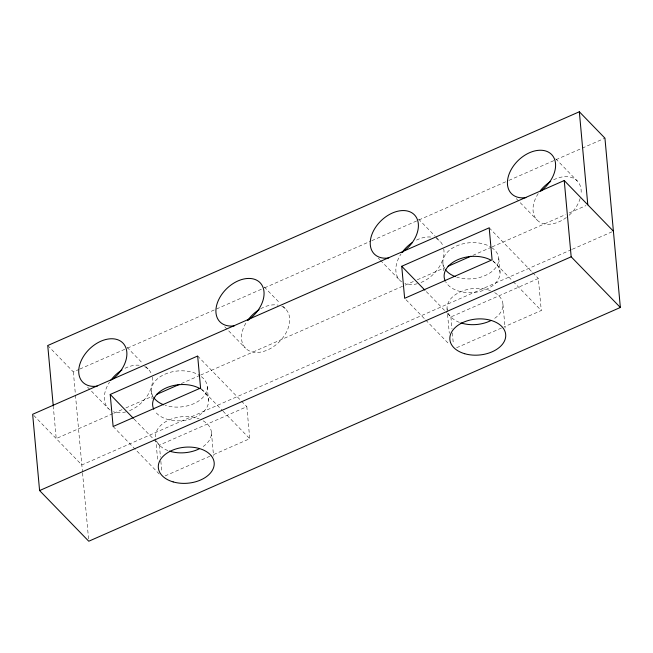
<?xml version="1.0" encoding="UTF-8"?>
<svg xmlns="http://www.w3.org/2000/svg" width="653" height="653" viewBox="0 0 653 653"><rect width="100%" height="100%" fill="white"/><g stroke="black" fill="none" stroke-linecap="round" stroke-linejoin="round"><path stroke-width="0.49" stroke-dasharray="3.27 2.45" d="M47.742 345.527L73.356 371.916L78.948 369.459M79.886 369.043L126.511 348.539M127.449 348.131L263.608 288.259M264.538 287.851L370.855 241.096M371.794 240.688L507.952 180.808M508.883 180.399L604.939 138.158M112.871 413.659L56.215 438.571L53.358 407.219M113.802 413.251L122.16 409.578M125.874 407.937L152.81 396.093M181.305 383.564L199.687 375.483M200.618 375.075L404.174 285.565M405.105 285.149L413.512 281.459M417.251 279.811L444.326 267.91M472.821 255.38L491.203 247.291M492.125 246.883L565.506 214.617M569.22 212.984L585.937 205.63M571.44 249.658L81.821 464.96L32.65 414.296M572.371 249.25L613.412 231.203M134.094 419.079L159.381 445.134L246.834 406.68L249.748 438.71L210.674 455.892M447.387 313.326L450.897 316.942L538.35 278.488L541.264 310.518L504.051 326.884M165.087 475.939L209.744 456.3M456.602 347.747L503.12 327.292M555.752 158.793L577.211 180.905M516.237 198.585L537.003 219.979M489.179 227.824L532.032 271.974M532.734 272.701L538.35 278.488M492.795 260.58L512.466 280.847M513.168 281.565L541.264 310.518M418.565 219.114L435.176 236.231M435.869 236.949L440.024 241.226M426.311 291.613L446.685 312.599M378.365 258.196L379.752 259.625M380.438 260.335L399.824 280.3M406.044 299.76L425.013 319.301M425.715 320.027L449.599 344.637M264.236 286.985L280.153 303.384M282.929 306.241L285.696 309.089M224.722 326.769L245.487 348.171M197.663 356.016L246.834 406.68M201.279 388.772L222.355 410.484M223.057 411.202L249.748 438.71M127.049 347.306L142.974 363.713M145.741 366.562L148.509 369.418M87.543 387.098L108.308 408.492M113.124 426.499L159.487 474.274M444.571 268.367L444.016 267.314A28.03 18.055 -5.2 0 1 456.496 245.993A28.03 18.055 -5.2 0 1 490.525 246.867M153.055 396.559L152.5 395.506A28.03 18.055 -5.2 0 1 164.98 374.177A28.03 18.055 -5.2 0 1 199.01 375.059M498.786 258.637L500.035 272.366M502.949 304.396L505.095 328.01M450.897 316.942L451.99 328.957M452.349 332.957L453.353 343.968M442.889 262.898L443.599 270.742M447.052 308.657L449.288 333.259M207.27 386.821L208.519 400.55M211.433 432.58L213.58 456.202M159.381 445.134L160.475 457.149M160.842 461.149L161.838 472.16M151.374 391.09L152.092 398.934M155.716 438.816L157.781 461.451M73.356 371.916L75.381 394.167M75.47 395.179L82.466 471.988M82.556 472.992L88.767 541.231M492.982 261.355A28.03 18.055 -5.2 0 1 486.428 289.271A28.03 18.055 -5.2 0 1 445.819 282.096M201.467 389.547A28.03 18.055 -5.2 0 1 195.663 417.12A28.03 18.055 -5.2 0 1 154.957 411.308M201.344 376.634A28.03 18.055 -5.2 0 1 200.381 399.75A28.03 18.055 -5.2 0 1 165.193 405.325M494.688 292.626A28.03 18.055 -5.2 0 1 493.586 319.064M459.385 322.37A28.03 18.055 -5.2 0 1 448.178 313.073M447.174 309.783A28.03 18.055 -5.2 0 1 460.659 291.752A28.03 18.055 -5.2 0 1 490.615 290.683M553.662 179.787A28.03 19.019 -44.1 0 1 581.056 194.072M580.142 198.488A28.03 19.019 -44.1 0 1 569.09 215.27M566.371 217.49A28.03 19.019 -44.1 0 1 537.876 220.796A28.03 19.019 -44.1 0 1 538.276 193.517M491.733 247.626A28.03 18.055 -5.2 0 1 492.46 271.093A28.03 18.055 -5.2 0 1 456.708 277.133M144.582 366.643A28.03 19.019 -44.1 0 1 151.627 374.585M152.247 377.075A28.03 19.019 -44.1 0 1 128.837 410.933M125.817 411.912A28.03 19.019 -44.1 0 1 113.393 411.749M110.128 410.043A28.03 19.019 -44.1 0 1 109.582 382.029M124.96 368.308A28.03 19.019 -44.1 0 1 140.95 365.476M281.761 306.314A28.03 19.019 -44.1 0 1 283.777 336.499A28.03 19.019 -44.1 0 1 250.181 351.273A28.03 19.019 -44.1 0 1 246.761 321.709M260.653 308.763A28.03 19.019 -44.1 0 1 278.129 305.147M203.173 420.818A28.03 18.055 -5.2 0 1 202.071 447.256M167.87 450.562A28.03 18.055 -5.2 0 1 156.663 441.265M155.536 436.849A28.03 18.055 -5.2 0 1 169.902 419.618A28.03 18.055 -5.2 0 1 199.1 418.875M436.09 238.451A28.03 19.019 -44.1 0 1 443.142 246.393M443.762 248.891A28.03 19.019 -44.1 0 1 420.352 282.741M417.332 283.72A28.03 19.019 -44.1 0 1 404.909 283.557M401.644 281.859A28.03 19.019 -44.1 0 1 401.089 253.846M416.475 240.116A28.03 19.019 -44.1 0 1 431.143 237.08"/><path stroke-width="0.98" d="M613.412 231.203L564.233 180.538L32.65 414.296L39.588 490.566L88.767 541.231L620.35 307.473L604.939 138.158L579.333 111.769L47.742 345.527L53.268 406.207M110.21 394.469L197.663 356.016L200.577 388.045L113.124 426.499L110.21 394.469L133.392 418.353M401.726 266.277L489.179 227.824L492.093 259.853L404.64 298.315L401.726 266.277L424.907 290.169M156.483 394.477L179.461 384.372M447.999 266.293L470.976 256.188M39.588 490.566L571.179 256.809L620.35 307.473M579.333 111.769L587.798 204.813M564.233 180.538L571.179 256.809M525.926 197.622A28.03 19.019 -44.1 0 1 510.932 170.041A28.03 19.019 -44.1 0 1 549.777 152.957A28.03 19.019 -44.1 0 1 540.766 191.1M445.264 281.043A28.03 18.055 -5.2 0 1 456.994 260.057A28.03 18.055 -5.2 0 1 490.485 259.886M455.223 276.611A28.03 18.055 -5.2 0 1 445.224 269.387M153.749 409.235A28.03 18.055 -5.2 0 1 166.229 387.906A28.03 18.055 -5.2 0 1 200.259 388.788M97.224 386.135A28.03 19.019 -44.1 0 1 82.237 358.554A28.03 19.019 -44.1 0 1 121.074 341.47A28.03 19.019 -44.1 0 1 112.063 379.613M163.707 404.803A28.03 18.055 -5.2 0 1 153.708 397.579M490.819 320.615A28.03 18.055 -5.2 0 1 460.871 322.9M234.411 325.814A28.03 19.019 -44.1 0 1 219.686 297.744A28.03 19.019 -44.1 0 1 258.898 281.631A28.03 19.019 -44.1 0 1 247.83 320.296M199.304 448.799A28.03 18.055 -5.2 0 1 169.356 451.084M388.739 257.951A28.03 19.019 -44.1 0 1 373.492 230.86A28.03 19.019 -44.1 0 1 411.921 212.837A28.03 19.019 -44.1 0 1 404.958 250.344M403.578 251.421A28.03 19.019 -44.1 0 1 402.166 252.433M402.077 252.425A28.03 19.019 -44.1 0 1 412.067 242.704M540.309 190.717A28.03 19.019 -44.1 0 1 550.699 181.444M110.561 380.617A28.03 19.019 -44.1 0 1 122.005 369.957M247.74 320.288A28.03 19.019 -44.1 0 1 259.184 309.628M464.675 353.714A28.03 18.055 -5.2 0 0 505.724 334.899A28.03 18.055 -5.2 0 0 462.936 322.484A28.03 18.055 -5.2 0 0 464.675 353.714M173.159 481.906A28.03 18.055 -5.2 0 0 214.208 463.091A28.03 18.055 -5.2 0 0 171.421 450.668A28.03 18.055 -5.2 0 0 173.159 481.906"/></g></svg>
